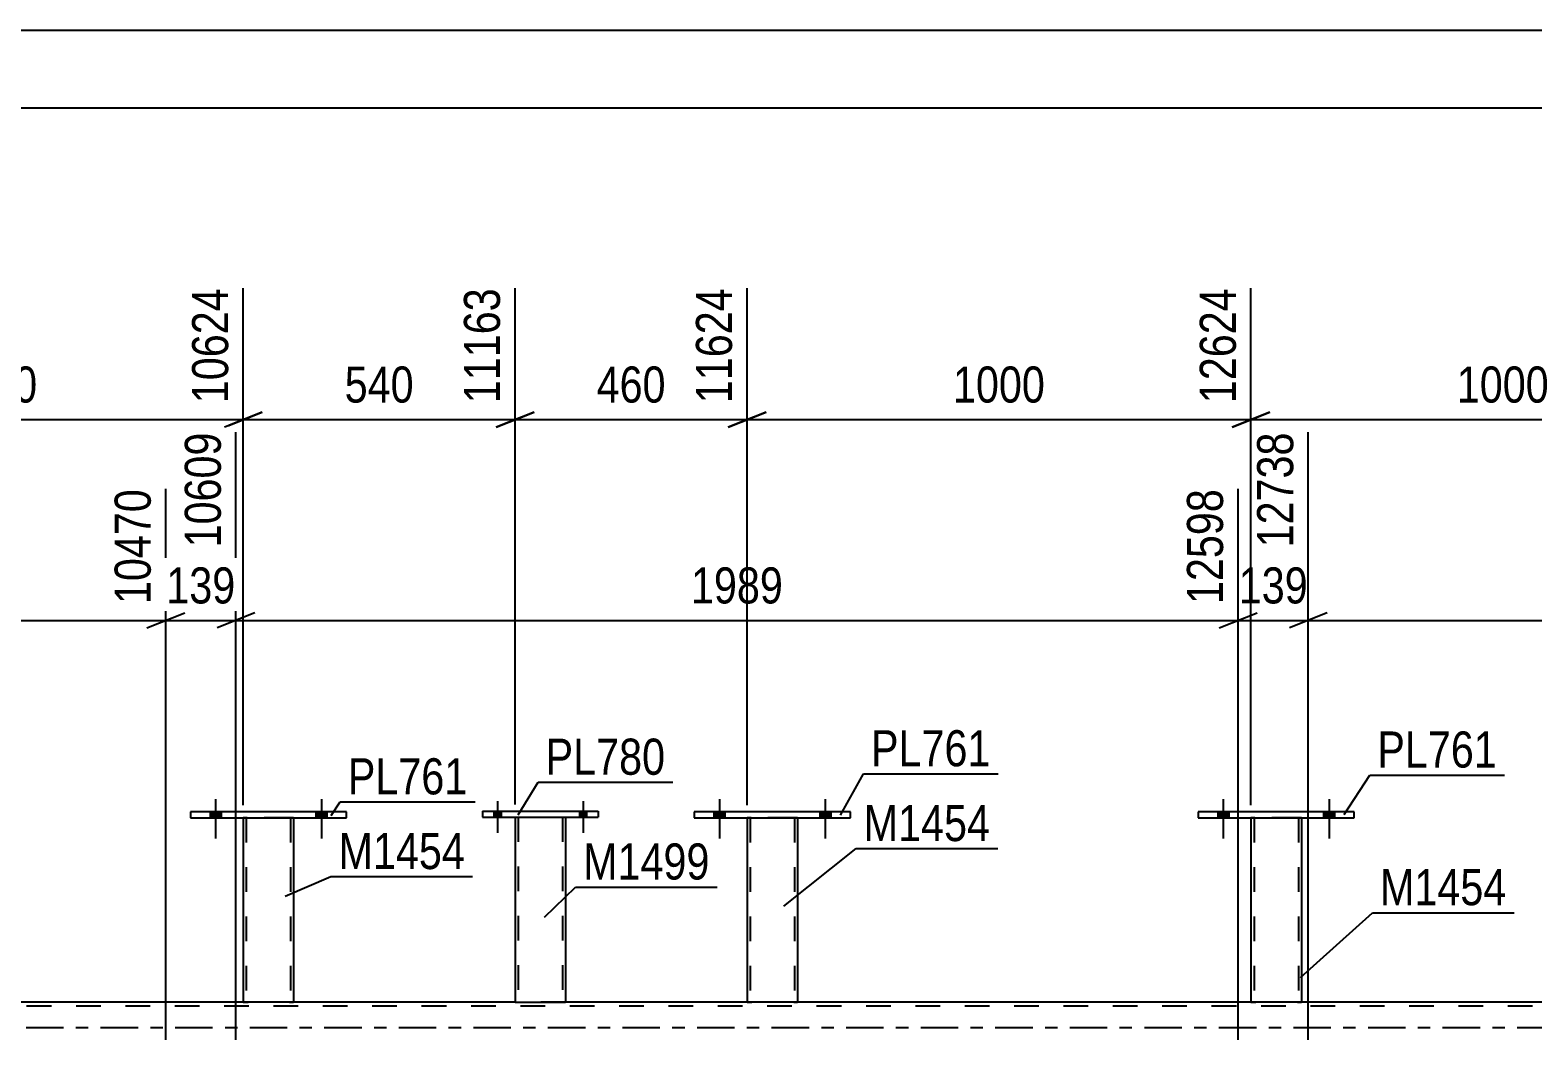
# Model space of a CAD drawing. Header units: millimetres. Extents: x -82 to 759, y -428 to 166.
# Drawn here: x 407.1 to 526.4, y -1 to 79.2 of the extents above; entities that cross this region are included whole.
import ezdxf

# ---------------------------------------------------------------- set-up
doc = ezdxf.new("R2010")
doc.units = ezdxf.units.MM
doc.linetypes.add('DXK_LINE_DOT2', pattern=[3.9198, 1.9599, -1.9599])
doc.linetypes.add('DXK_LINE_DOT3', pattern=[5.9187, 2.979, -0.9799, 0.9799, -0.9799])
doc.styles.add('Arial Narrow', font='ARIALN.TTF', dxfattribs={"height": 0.2})

# ---------------------------------------------------------------- blocks, each defined once
blk = doc.blocks.new('Part-814409776-3693 - 3670')
at = {"color": 2, "linetype": 'Continuous'}
for p, q in [((445.6, 16.69), (445.6, 2)), ((449.6, 16.69), (449.6, 2)), ((445.6, 2), (449.6, 2))]:
    blk.add_line(p, q, dxfattribs=at)
at = {"color": 7, "linetype": 'DXK_LINE_DOT2'}
for p, q in [((445.6, 16.69), (449.6, 16.69)), ((445.84, 16.69), (445.84, 2)), ((449.36, 16.69), (449.36, 2)), ((449.3, 2), (449.34, 2)), ((449.3, 2), (449.34, 2)), ((449.34, 2), (449.36, 2)), ((449.34, 2), (449.36, 2))]:
    blk.add_line(p, q, dxfattribs=at)
blk = doc.blocks.new('Bolt-814409776-3736 - 3670')
at = {"linetype": 'Continuous'}
for points in [[(461.38, 16.64), (462.26, 16.64), (462.26, 17.12), (461.38, 17.12)], [(469.78, 16.64), (470.66, 16.64), (470.66, 17.12), (469.78, 17.12)]]:
    blk.add_hatch(color=1, dxfattribs=at).paths.add_polyline_path(points)
at = {"color": 1, "linetype": 'Continuous'}
for p, q in [((461.82, 18.12), (461.82, 15)), ((470.22, 18.12), (470.22, 15)), ((461.38, 17.12), (461.38, 16.64)), ((462.26, 17.12), (462.26, 16.64)), ((469.78, 17.12), (469.78, 16.64)), ((470.66, 17.12), (470.66, 16.64))]:
    blk.add_line(p, q, dxfattribs=at)
blk = doc.blocks.new('Bolt-814409776-3672 - 3670')
at = {"linetype": 'Continuous'}
for points in [[(443.92, 16.69), (444.48, 16.69), (444.48, 17.17), (443.92, 17.17)], [(443.92, 16.69), (444.48, 16.69), (444.48, 17.17), (443.92, 17.17)], [(450.72, 16.69), (451.28, 16.69), (451.28, 17.17), (450.72, 17.17)], [(450.72, 16.69), (451.28, 16.69), (451.28, 17.17), (450.72, 17.17)]]:
    blk.add_hatch(color=1, dxfattribs=at).paths.add_polyline_path(points)
at = {"color": 1, "linetype": 'Continuous'}
for p, q in [((444.2, 17.97), (444.2, 15.45)), ((444.2, 17.97), (444.2, 15.45)), ((451, 17.97), (451, 15.45)), ((451, 17.97), (451, 15.45)), ((443.92, 17.17), (443.92, 16.69)), ((443.92, 17.17), (443.92, 16.69)), ((444.48, 17.17), (444.48, 16.69)), ((444.48, 17.17), (444.48, 16.69)), ((450.72, 17.17), (450.72, 16.69)), ((450.72, 17.17), (450.72, 16.69)), ((451.28, 17.17), (451.28, 16.69)), ((451.28, 17.17), (451.28, 16.69))]:
    blk.add_line(p, q, dxfattribs=at)
blk = doc.blocks.new('Bolt-814409776-3737 - 3670')
at = {"linetype": 'Continuous'}
for points in [[(421.38, 16.64), (422.26, 16.64), (422.26, 17.12), (421.38, 17.12)], [(429.78, 16.64), (430.66, 16.64), (430.66, 17.12), (429.78, 17.12)]]:
    blk.add_hatch(color=1, dxfattribs=at).paths.add_polyline_path(points)
at = {"color": 1, "linetype": 'Continuous'}
for p, q in [((421.82, 18.12), (421.82, 15)), ((430.22, 18.12), (430.22, 15)), ((421.38, 17.12), (421.38, 16.64)), ((422.26, 17.12), (422.26, 16.64)), ((429.78, 17.12), (429.78, 16.64)), ((430.66, 17.12), (430.66, 16.64))]:
    blk.add_line(p, q, dxfattribs=at)
blk = doc.blocks.new('Bolt-814409776-3738 - 3670')
at = {"linetype": 'Continuous'}
for points in [[(421.38, 16.64), (422.26, 16.64), (422.26, 17.12), (421.38, 17.12)], [(429.78, 16.64), (430.66, 16.64), (430.66, 17.12), (429.78, 17.12)]]:
    blk.add_hatch(color=1, dxfattribs=at).paths.add_polyline_path(points)
at = {"color": 1, "linetype": 'Continuous'}
for p, q in [((421.82, 18.12), (421.82, 15)), ((430.22, 18.12), (430.22, 15)), ((421.38, 17.12), (421.38, 16.64)), ((422.26, 17.12), (422.26, 16.64)), ((429.78, 17.12), (429.78, 16.64)), ((430.66, 17.12), (430.66, 16.64))]:
    blk.add_line(p, q, dxfattribs=at)
blk = doc.blocks.new('Part-814409776-3678 - 3670')
at = {"color": 2, "linetype": 'Continuous'}
for p, q in [((443, 17.17), (443, 16.69)), ((443, 17.17), (452.2, 17.17)), ((452.2, 17.17), (452.2, 16.69)), ((443, 16.69), (452.2, 16.69))]:
    blk.add_line(p, q, dxfattribs=at)
at = {"color": 7, "linetype": 'DXK_LINE_DOT2'}
for p, q in [((443, 17.17), (452.2, 17.17)), ((443, 16.69), (452.2, 16.69))]:
    blk.add_line(p, q, dxfattribs=at)
blk = doc.blocks.new('Part-814409776-3842 - 3670')
at = {"color": 2, "linetype": 'Continuous'}
for p, q in [((459.82, 17.12), (459.82, 16.64)), ((472.22, 17.12), (459.82, 17.12)), ((472.22, 16.64), (472.22, 17.12)), ((459.82, 16.64), (472.22, 16.64))]:
    blk.add_line(p, q, dxfattribs=at)
blk = doc.blocks.new('Part-814409776-3852 - 3670')
at = {"color": 2, "linetype": 'Continuous'}
for p, q in [((419.82, 17.12), (419.82, 16.64)), ((432.22, 17.12), (419.82, 17.12)), ((432.22, 16.64), (432.22, 17.12)), ((419.82, 16.64), (432.22, 16.64))]:
    blk.add_line(p, q, dxfattribs=at)
blk = doc.blocks.new('Bolt-814409776-3733 - 3670')
at = {"linetype": 'Continuous'}
for points in [[(501.38, 16.64), (502.26, 16.64), (502.26, 17.12), (501.38, 17.12)], [(509.78, 16.64), (510.66, 16.64), (510.66, 17.12), (509.78, 17.12)]]:
    blk.add_hatch(color=1, dxfattribs=at).paths.add_polyline_path(points)
at = {"color": 1, "linetype": 'Continuous'}
for p, q in [((501.82, 18.12), (501.82, 15)), ((510.22, 18.12), (510.22, 15)), ((501.38, 17.12), (501.38, 16.64)), ((502.26, 17.12), (502.26, 16.64)), ((509.78, 17.12), (509.78, 16.64)), ((510.66, 17.12), (510.66, 16.64))]:
    blk.add_line(p, q, dxfattribs=at)
blk = doc.blocks.new('Bolt-814409776-3734 - 3670')
at = {"linetype": 'Continuous'}
for points in [[(501.38, 16.64), (502.26, 16.64), (502.26, 17.12), (501.38, 17.12)], [(509.78, 16.64), (510.66, 16.64), (510.66, 17.12), (509.78, 17.12)]]:
    blk.add_hatch(color=1, dxfattribs=at).paths.add_polyline_path(points)
at = {"color": 1, "linetype": 'Continuous'}
for p, q in [((501.82, 18.12), (501.82, 15)), ((510.22, 18.12), (510.22, 15)), ((501.38, 17.12), (501.38, 16.64)), ((502.26, 17.12), (502.26, 16.64)), ((509.78, 17.12), (509.78, 16.64)), ((510.66, 17.12), (510.66, 16.64))]:
    blk.add_line(p, q, dxfattribs=at)
blk = doc.blocks.new('Bolt-814409776-3735 - 3670')
at = {"linetype": 'Continuous'}
for points in [[(461.38, 16.64), (462.26, 16.64), (462.26, 17.12), (461.38, 17.12)], [(469.78, 16.64), (470.66, 16.64), (470.66, 17.12), (469.78, 17.12)]]:
    blk.add_hatch(color=1, dxfattribs=at).paths.add_polyline_path(points)
at = {"color": 1, "linetype": 'Continuous'}
for p, q in [((461.82, 18.12), (461.82, 15)), ((470.22, 18.12), (470.22, 15)), ((461.38, 17.12), (461.38, 16.64)), ((462.26, 17.12), (462.26, 16.64)), ((469.78, 17.12), (469.78, 16.64)), ((470.66, 17.12), (470.66, 16.64))]:
    blk.add_line(p, q, dxfattribs=at)
blk = doc.blocks.new('Part-814409776-3832 - 3670')
at = {"color": 2, "linetype": 'Continuous'}
for p, q in [((499.82, 17.12), (499.82, 16.64)), ((512.22, 17.12), (499.82, 17.12)), ((512.22, 16.64), (512.22, 17.12)), ((499.82, 16.64), (512.22, 16.64))]:
    blk.add_line(p, q, dxfattribs=at)
blk = doc.blocks.new('Part-814409776-3837 - 3670')
at = {"color": 2, "linetype": 'Continuous'}
for p, q in [((504.02, 16.64), (504.02, 2)), ((508.02, 16.64), (508.02, 2)), ((504.05, 2), (504.02, 2)), ((504.16, 2), (504.05, 2)), ((504.31, 2), (504.16, 2)), ((507.72, 2), (504.31, 2)), ((507.88, 2), (507.72, 2)), ((507.98, 2), (507.88, 2)), ((508.02, 2), (507.98, 2))]:
    blk.add_line(p, q, dxfattribs=at)
at = {"color": 7, "linetype": 'DXK_LINE_DOT2'}
for p, q in [((504.02, 16.64), (504.02, 16.64)), ((504.02, 16.64), (504.02, 16.64)), ((504.02, 16.64), (504.02, 16.64)), ((504.06, 16.64), (504.02, 16.64)), ((504.02, 16.64), (504.06, 16.64)), ((504.16, 16.64), (504.06, 16.64)), ((504.06, 16.64), (504.16, 16.64)), ((504.28, 16.64), (504.16, 16.64)), ((504.16, 16.64), (504.32, 16.64)), ((504.26, 16.64), (504.26, 16.64)), ((504.26, 16.64), (504.26, 2)), ((504.28, 16.64), (504.26, 16.64)), ((504.26, 16.64), (504.28, 16.64)), ((507.72, 16.64), (504.28, 16.64)), ((504.33, 16.64), (504.28, 16.64)), ((504.28, 16.64), (504.33, 16.64)), ((507.72, 16.64), (504.32, 16.64)), ((507.63, 16.64), (504.33, 16.64)), ((504.33, 16.64), (504.41, 16.64)), ((507.71, 16.64), (504.41, 16.64)), ((507.71, 16.64), (507.63, 16.64)), ((507.76, 16.64), (507.71, 16.64)), ((507.71, 16.64), (507.76, 16.64)), ((507.72, 16.64), (507.88, 16.64)), ((507.88, 16.64), (507.72, 16.64)), ((507.78, 16.64), (507.76, 16.64)), ((507.76, 16.64), (507.78, 16.64)), ((507.78, 16.64), (507.78, 16.64)), ((507.78, 16.64), (507.78, 2)), ((507.88, 16.64), (507.98, 16.64)), ((507.98, 16.64), (507.88, 16.64)), ((507.98, 16.64), (508.02, 16.64)), ((508.02, 16.64), (507.98, 16.64)), ((508.02, 16.64), (508.02, 16.64)), ((508.02, 16.64), (508.02, 16.64)), ((508.02, 16.64), (508.02, 16.64)), ((504.02, 2), (504.05, 2)), ((504.05, 2), (504.16, 2)), ((504.16, 2), (504.31, 2)), ((504.27, 2), (504.26, 2)), ((504.26, 2), (504.27, 2)), ((504.33, 2), (504.27, 2)), ((504.27, 2), (504.31, 2)), ((507.72, 2), (504.31, 2)), ((504.31, 2), (504.33, 2)), ((507.63, 2), (504.33, 2)), ((504.33, 2), (504.4, 2)), ((507.76, 2), (504.4, 2)), ((507.71, 2), (507.63, 2)), ((507.76, 2), (507.71, 2)), ((507.72, 2), (507.88, 2)), ((507.78, 2), (507.76, 2)), ((507.76, 2), (507.78, 2)), ((507.88, 2), (507.98, 2)), ((507.98, 2), (508.02, 2))]:
    blk.add_line(p, q, dxfattribs=at)
blk = doc.blocks.new('Part-814409776-3847 - 3670')
at = {"color": 2, "linetype": 'Continuous'}
for p, q in [((464.02, 16.64), (464.01, 2)), ((468.02, 16.64), (468.01, 2)), ((464.05, 2), (464.01, 2)), ((464.15, 2), (464.05, 2)), ((464.31, 2), (464.15, 2)), ((467.72, 2), (464.31, 2)), ((467.87, 2), (467.72, 2)), ((467.98, 2), (467.87, 2)), ((468.01, 2), (467.98, 2))]:
    blk.add_line(p, q, dxfattribs=at)
at = {"color": 7, "linetype": 'DXK_LINE_DOT2'}
for p, q in [((464.02, 16.64), (464.02, 16.64)), ((464.02, 16.64), (464.02, 16.64)), ((464.02, 16.64), (464.02, 16.64)), ((464.05, 16.64), (464.02, 16.64)), ((464.02, 16.64), (464.05, 16.64)), ((464.16, 16.64), (464.05, 16.64)), ((464.05, 16.64), (464.16, 16.64)), ((464.28, 16.64), (464.16, 16.64)), ((464.16, 16.64), (464.31, 16.64)), ((464.26, 16.64), (464.25, 2)), ((464.26, 16.64), (464.26, 16.64)), ((464.28, 16.64), (464.26, 16.64)), ((464.26, 16.64), (464.28, 16.64)), ((467.72, 16.64), (464.28, 16.64)), ((464.33, 16.64), (464.28, 16.64)), ((464.28, 16.64), (464.33, 16.64)), ((467.72, 16.64), (464.31, 16.64)), ((467.63, 16.64), (464.33, 16.64)), ((464.33, 16.64), (464.41, 16.64)), ((467.71, 16.64), (464.41, 16.64)), ((467.71, 16.64), (467.63, 16.64)), ((467.76, 16.64), (467.71, 16.64)), ((467.71, 16.64), (467.76, 16.64)), ((467.72, 16.64), (467.88, 16.64)), ((467.88, 16.64), (467.72, 16.64)), ((467.78, 16.64), (467.76, 16.64)), ((467.76, 16.64), (467.78, 16.64)), ((467.78, 16.64), (467.77, 2)), ((467.78, 16.64), (467.78, 16.64)), ((467.88, 16.64), (467.98, 16.64)), ((467.98, 16.64), (467.88, 16.64)), ((467.98, 16.64), (468.02, 16.64)), ((468.02, 16.64), (467.98, 16.64)), ((468.02, 16.64), (468.02, 16.64)), ((468.02, 16.64), (468.02, 16.64)), ((468.02, 16.64), (468.02, 16.64)), ((464.01, 2), (464.05, 2)), ((464.05, 2), (464.15, 2)), ((464.15, 2), (464.31, 2)), ((464.27, 2), (464.25, 2)), ((464.25, 2), (464.27, 2)), ((464.32, 2), (464.27, 2)), ((464.27, 2), (464.31, 2)), ((467.72, 2), (464.31, 2)), ((464.31, 2), (464.32, 2)), ((467.63, 2), (464.32, 2)), ((464.32, 2), (464.4, 2)), ((467.76, 2), (464.4, 2)), ((467.7, 2), (467.63, 2)), ((467.76, 2), (467.7, 2)), ((467.72, 2), (467.87, 2)), ((467.77, 2), (467.76, 2)), ((467.76, 2), (467.77, 2)), ((467.87, 2), (467.98, 2)), ((467.98, 2), (468.01, 2))]:
    blk.add_line(p, q, dxfattribs=at)
blk = doc.blocks.new('Part-814409776-3857 - 3670')
at = {"color": 2, "linetype": 'Continuous'}
for p, q in [((424.02, 16.64), (424.01, 2)), ((428.02, 16.64), (428.01, 2)), ((424.05, 2), (424.01, 2)), ((424.15, 2), (424.05, 2)), ((424.31, 2), (424.15, 2)), ((427.72, 2), (424.31, 2)), ((427.87, 2), (427.72, 2)), ((427.98, 2), (427.87, 2)), ((428.01, 2), (427.98, 2))]:
    blk.add_line(p, q, dxfattribs=at)
at = {"color": 7, "linetype": 'DXK_LINE_DOT2'}
for p, q in [((424.02, 16.64), (424.02, 16.64)), ((424.02, 16.64), (424.02, 16.64)), ((424.02, 16.64), (424.02, 16.64)), ((424.05, 16.64), (424.02, 16.64)), ((424.02, 16.64), (424.05, 16.64)), ((424.16, 16.64), (424.05, 16.64)), ((424.05, 16.64), (424.16, 16.64)), ((424.28, 16.64), (424.16, 16.64)), ((424.16, 16.64), (424.31, 16.64)), ((424.26, 16.64), (424.25, 2)), ((424.26, 16.64), (424.26, 16.64)), ((424.28, 16.64), (424.26, 16.64)), ((424.26, 16.64), (424.28, 16.64)), ((427.72, 16.64), (424.28, 16.64)), ((424.33, 16.64), (424.28, 16.64)), ((424.28, 16.64), (424.33, 16.64)), ((427.72, 16.64), (424.31, 16.64)), ((427.63, 16.64), (424.33, 16.64)), ((424.33, 16.64), (424.41, 16.64)), ((427.71, 16.64), (424.41, 16.64)), ((427.71, 16.64), (427.63, 16.64)), ((427.76, 16.64), (427.71, 16.64)), ((427.71, 16.64), (427.76, 16.64)), ((427.72, 16.64), (427.88, 16.64)), ((427.88, 16.64), (427.72, 16.64)), ((427.78, 16.64), (427.76, 16.64)), ((427.76, 16.64), (427.78, 16.64)), ((427.78, 16.64), (427.77, 2)), ((427.78, 16.64), (427.78, 16.64)), ((427.88, 16.64), (427.98, 16.64)), ((427.98, 16.64), (427.88, 16.64)), ((427.98, 16.64), (428.02, 16.64)), ((428.02, 16.64), (427.98, 16.64)), ((428.02, 16.64), (428.02, 16.64)), ((428.02, 16.64), (428.02, 16.64)), ((428.02, 16.64), (428.02, 16.64)), ((424.01, 2), (424.05, 2)), ((424.05, 2), (424.15, 2)), ((424.15, 2), (424.31, 2)), ((424.27, 2), (424.25, 2)), ((424.25, 2), (424.27, 2)), ((424.32, 2), (424.27, 2)), ((424.27, 2), (424.31, 2)), ((427.72, 2), (424.31, 2)), ((424.31, 2), (424.32, 2)), ((427.63, 2), (424.32, 2)), ((424.32, 2), (424.4, 2)), ((427.7, 2), (424.4, 2)), ((427.7, 2), (427.63, 2)), ((427.76, 2), (427.7, 2)), ((427.7, 2), (427.76, 2)), ((427.72, 2), (427.87, 2)), ((427.77, 2), (427.76, 2)), ((427.76, 2), (427.77, 2)), ((427.87, 2), (427.98, 2)), ((427.98, 2), (428.01, 2))]:
    blk.add_line(p, q, dxfattribs=at)
blk = doc.blocks.new('Part-814409776-4019 - 3670')
at = {"color": 7, "linetype": 'DXK_LINE_DOT2'}
for p, q in [((647.89, 1.68), (10.22, 1.68)), ((428.01, 2), (424.01, 2)), ((449.6, 2), (445.6, 2)), ((468.01, 2), (464.01, 2)), ((508.02, 2), (504.02, 2))]:
    blk.add_line(p, q, dxfattribs=at)
at = {"color": 2, "linetype": 'Continuous'}
for p, q in [((424.01, 2), (388.01, 2)), ((445.6, 2), (428.01, 2)), ((464.01, 2), (449.6, 2)), ((504.02, 2), (468.01, 2)), ((544.02, 2), (508.02, 2))]:
    blk.add_line(p, q, dxfattribs=at)
at = {"color": 7, "linetype": 'DXK_LINE_DOT3'}
blk.add_line((10.22, 0), (647.89, 0), dxfattribs=at)
blk = doc.blocks.new('StraightDimension-814409776-24777 - 2476')
at = {"color": 7, "linetype": 'Continuous'}
blk.add_line((8.3, 79.19), (647.89, 79.19), dxfattribs=at)
blk = doc.blocks.new('StraightDimension-814409776-30817 - 2476')
at = {"color": 7, "linetype": 'Continuous'}
blk.add_line((7.66, 73.01), (648.53, 73.01), dxfattribs=at)
blk = doc.blocks.new('StraightDimension-814409776-4750 - 3670')
at = {"color": 7, "linetype": 'Continuous'}
for p, q in [((508.57, -1), (508.57, 47.25)), ((503, -1), (503, 42.75)), ((501.5, 31.71), (504.5, 32.91)), ((503, 32.31), (508.57, 32.31)), ((510.07, 32.91), (507.07, 31.71))]:
    blk.add_line(p, q, dxfattribs=at)
at = {"color": 0}
blk.add_wipeout([(509.13, 33.06), (509.13, 37.26), (502.45, 37.26), (502.45, 33.06)], dxfattribs=at)
at = {"color": 3, "style": 'Arial Narrow'}
blk.add_text('139', height=2.863, dxfattribs=at).set_placement((503.05, 33.66))
at = {"color": 0, "linetype": 'Continuous'}
blk.add_wipeout([(507.97, 47.85), (503.77, 47.85), (503.77, 37.51), (507.97, 37.51)], dxfattribs=at)
at = {"color": 3, "linetype": 'Continuous', "style": 'Arial Narrow'}
blk.add_text('12738', height=2.863, rotation=90.0002, dxfattribs=at).set_placement((507.37, 38.11))
blk = doc.blocks.new('StraightDimension-814409776-4824 - 3670')
at = {"color": 7, "linetype": 'Continuous'}
for p, q in [((338.31, -1), (338.31, 45.42)), ((417.87, -1), (417.87, 42.75)), ((339.81, 32.91), (336.81, 31.71)), ((338.31, 32.31), (417.87, 32.31)), ((416.37, 31.71), (419.37, 32.91))]:
    blk.add_line(p, q, dxfattribs=at)
at = {"color": 0}
blk.add_wipeout([(382.34, 33.06), (382.34, 37.26), (373.83, 37.26), (373.83, 33.06)], dxfattribs=at)
at = {"color": 3, "style": 'Arial Narrow'}
blk.add_text('1989', height=2.863, dxfattribs=at).set_placement((374.43, 33.66))
at = {"color": 0, "linetype": 'Continuous'}
blk.add_wipeout([(417.27, 43.35), (413.07, 43.35), (413.07, 33.01), (417.27, 33.01)], dxfattribs=at)
at = {"color": 3, "linetype": 'Continuous', "style": 'Arial Narrow'}
blk.add_text('10470', height=2.863, rotation=90.0002, dxfattribs=at).set_placement((416.67, 33.61))
blk = doc.blocks.new('StraightDimension-814409776-31594 - 3670')
at = {"color": 7, "linetype": 'Continuous'}
for p, q in [((504.02, 17.64), (504.02, 58.7)), ((544.02, 17.64), (544.02, 58.7)), ((505.52, 48.86), (502.52, 47.66)), ((504.02, 48.26), (544.02, 48.26)), ((542.52, 47.66), (545.52, 48.86))]:
    blk.add_line(p, q, dxfattribs=at)
at = {"color": 0}
blk.add_wipeout([(528.28, 49.01), (528.28, 53.21), (519.76, 53.21), (519.76, 49.01)], dxfattribs=at)
at = {"color": 3, "style": 'Arial Narrow'}
blk.add_text('1000', height=2.863, dxfattribs=at).set_placement((520.36, 49.61))
at = {"color": 0, "linetype": 'Continuous'}
blk.add_wipeout([(543.42, 59.3), (539.22, 59.3), (539.22, 48.96), (543.42, 48.96)], dxfattribs=at)
at = {"color": 3, "linetype": 'Continuous', "style": 'Arial Narrow'}
blk.add_text('13624', height=2.863, rotation=90.0002, dxfattribs=at).set_placement((542.82, 49.56))
blk = doc.blocks.new('StraightDimension-814409776-31595 - 3670')
at = {"color": 7, "linetype": 'Continuous'}
for p, q in [((464.02, 17.64), (464.02, 58.7)), ((504.02, 17.64), (504.02, 58.7)), ((465.52, 48.86), (462.52, 47.66)), ((464.02, 48.26), (504.02, 48.26)), ((502.52, 47.66), (505.52, 48.86))]:
    blk.add_line(p, q, dxfattribs=at)
at = {"color": 0}
blk.add_wipeout([(488.28, 49.01), (488.28, 53.21), (479.76, 53.21), (479.76, 49.01)], dxfattribs=at)
at = {"color": 3, "style": 'Arial Narrow'}
blk.add_text('1000', height=2.863, dxfattribs=at).set_placement((480.36, 49.61))
at = {"color": 0, "linetype": 'Continuous'}
blk.add_wipeout([(503.42, 59.3), (499.22, 59.3), (499.22, 48.96), (503.42, 48.96)], dxfattribs=at)
at = {"color": 3, "linetype": 'Continuous', "style": 'Arial Narrow'}
blk.add_text('12624', height=2.863, rotation=90.0002, dxfattribs=at).set_placement((502.82, 49.56))
blk = doc.blocks.new('StraightDimension-814409776-31598 - 3670')
at = {"color": 7, "linetype": 'Continuous'}
for p, q in [((424.02, 17.64), (424.02, 58.7)), ((384.02, 17.64), (384.02, 56.87)), ((385.52, 48.86), (382.52, 47.66)), ((384.02, 48.26), (424.02, 48.26)), ((422.52, 47.66), (425.52, 48.86))]:
    blk.add_line(p, q, dxfattribs=at)
at = {"color": 0}
blk.add_wipeout([(408.27, 49.01), (408.27, 53.21), (399.76, 53.21), (399.76, 49.01)], dxfattribs=at)
at = {"color": 3, "style": 'Arial Narrow'}
blk.add_text('1000', height=2.863, dxfattribs=at).set_placement((400.36, 49.61))
at = {"color": 0, "linetype": 'Continuous'}
blk.add_wipeout([(423.42, 59.3), (419.22, 59.3), (419.22, 48.96), (423.42, 48.96)], dxfattribs=at)
at = {"color": 3, "linetype": 'Continuous', "style": 'Arial Narrow'}
blk.add_text('10624', height=2.863, rotation=90.0002, dxfattribs=at).set_placement((422.82, 49.56))
blk = doc.blocks.new('StraightDimension-814409776-4726 - 3670')
at = {"color": 7, "linetype": 'Continuous'}
for p, q in [((508.57, -1), (508.57, 47.25)), ((588.13, -1), (588.13, 42.75)), ((510.07, 32.91), (507.07, 31.71)), ((508.57, 32.31), (588.13, 32.31)), ((586.63, 31.71), (589.63, 32.91))]:
    blk.add_line(p, q, dxfattribs=at)
at = {"color": 0}
blk.add_wipeout([(552.61, 33.06), (552.61, 37.26), (544.1, 37.26), (544.1, 33.06)], dxfattribs=at)
at = {"color": 3, "style": 'Arial Narrow'}
blk.add_text('1989', height=2.863, dxfattribs=at).set_placement((544.7, 33.66))
at = {"color": 0, "linetype": 'Continuous'}
blk.add_wipeout([(587.53, 43.35), (583.33, 43.35), (583.33, 33.01), (587.53, 33.01)], dxfattribs=at)
at = {"color": 3, "linetype": 'Continuous', "style": 'Arial Narrow'}
blk.add_text('14727', height=2.863, rotation=90.0002, dxfattribs=at).set_placement((586.93, 33.61))
blk = doc.blocks.new('StraightDimension-814409776-4776 - 3670')
at = {"color": 7, "linetype": 'Continuous'}
for p, q in [((423.44, -1), (423.44, 47.25)), ((503, -1), (503, 42.75)), ((424.94, 32.91), (421.94, 31.71)), ((423.44, 32.31), (503, 32.31)), ((501.5, 31.71), (504.5, 32.91))]:
    blk.add_line(p, q, dxfattribs=at)
at = {"color": 0}
blk.add_wipeout([(467.48, 33.06), (467.48, 37.26), (458.96, 37.26), (458.96, 33.06)], dxfattribs=at)
at = {"color": 3, "style": 'Arial Narrow'}
blk.add_text('1989', height=2.863, dxfattribs=at).set_placement((459.56, 33.66))
at = {"color": 0, "linetype": 'Continuous'}
blk.add_wipeout([(502.4, 43.35), (498.2, 43.35), (498.2, 33.01), (502.4, 33.01)], dxfattribs=at)
at = {"color": 3, "linetype": 'Continuous', "style": 'Arial Narrow'}
blk.add_text('12598', height=2.863, rotation=90.0002, dxfattribs=at).set_placement((501.8, 33.61))
blk = doc.blocks.new('StraightDimension-814409776-4800 - 3670')
at = {"color": 7, "linetype": 'Continuous'}
for p, q in [((423.44, -1), (423.44, 47.25)), ((417.87, -1), (417.87, 42.75)), ((416.37, 31.71), (419.37, 32.91)), ((417.87, 32.31), (423.44, 32.31)), ((424.94, 32.91), (421.94, 31.71))]:
    blk.add_line(p, q, dxfattribs=at)
at = {"color": 0}
blk.add_wipeout([(424, 33.06), (424, 37.26), (417.31, 37.26), (417.31, 33.06)], dxfattribs=at)
at = {"color": 3, "style": 'Arial Narrow'}
blk.add_text('139', height=2.863, dxfattribs=at).set_placement((417.91, 33.66))
at = {"color": 0, "linetype": 'Continuous'}
blk.add_wipeout([(422.84, 47.85), (418.64, 47.85), (418.64, 37.51), (422.84, 37.51)], dxfattribs=at)
at = {"color": 3, "linetype": 'Continuous', "style": 'Arial Narrow'}
blk.add_text('10609', height=2.863, rotation=90.0002, dxfattribs=at).set_placement((422.24, 38.11))
blk = doc.blocks.new('StraightDimension-814409776-31596 - 3670')
at = {"color": 7, "linetype": 'Continuous'}
for p, q in [((445.6, 17.69), (445.6, 58.7)), ((464.02, 17.64), (464.02, 58.7)), ((447.1, 48.86), (444.1, 47.66)), ((445.6, 48.26), (464.02, 48.26)), ((462.52, 47.66), (465.52, 48.86))]:
    blk.add_line(p, q, dxfattribs=at)
at = {"color": 0}
blk.add_wipeout([(458.15, 49.01), (458.15, 53.21), (451.47, 53.21), (451.47, 49.01)], dxfattribs=at)
at = {"color": 3, "style": 'Arial Narrow'}
blk.add_text('460', height=2.863, dxfattribs=at).set_placement((452.07, 49.61))
at = {"color": 0, "linetype": 'Continuous'}
blk.add_wipeout([(463.42, 59.3), (459.22, 59.3), (459.22, 48.96), (463.42, 48.96)], dxfattribs=at)
at = {"color": 3, "linetype": 'Continuous', "style": 'Arial Narrow'}
blk.add_text('11624', height=2.863, rotation=90.0002, dxfattribs=at).set_placement((462.82, 49.56))
blk = doc.blocks.new('StraightDimension-814409776-31597 - 3670')
at = {"color": 7, "linetype": 'Continuous'}
for p, q in [((424.02, 17.64), (424.02, 58.7)), ((445.6, 17.69), (445.6, 58.7)), ((425.52, 48.86), (422.52, 47.66)), ((424.02, 48.26), (445.6, 48.26)), ((444.1, 47.66), (447.1, 48.86))]:
    blk.add_line(p, q, dxfattribs=at)
at = {"color": 0}
blk.add_wipeout([(438.15, 49.01), (438.15, 53.21), (431.47, 53.21), (431.47, 49.01)], dxfattribs=at)
at = {"color": 3, "style": 'Arial Narrow'}
blk.add_text('540', height=2.863, dxfattribs=at).set_placement((432.07, 49.61))
at = {"color": 0, "linetype": 'Continuous'}
blk.add_wipeout([(445, 59.3), (440.8, 59.3), (440.8, 48.96), (445, 48.96)], dxfattribs=at)
at = {"color": 3, "linetype": 'Continuous', "style": 'Arial Narrow'}
blk.add_text('11163', height=2.863, rotation=90.0002, dxfattribs=at).set_placement((444.4, 49.56))
blk = doc.blocks.new('Mark-814409776-3689 - 3670')
at = {"color": 30, "linetype": 'Continuous'}
for p, q in [((447.94, 8.75), (450.4, 11.14)), ((450.4, 11.14), (461.65, 11.14))]:
    blk.add_line(p, q, dxfattribs=at)
at = {"color": 0}
blk.add_wipeout([(461.05, 11.74), (461.05, 14.74), (451, 14.74), (451, 11.74)], dxfattribs=at)
blk.add_wipeout([(461.05, 11.74), (461.05, 14.74), (451, 14.74), (451, 11.74)], dxfattribs=at)
at = {"color": 3, "style": 'Arial Narrow'}
blk.add_text('M1499', height=2.863, dxfattribs=at).set_placement((451, 11.74))
blk = doc.blocks.new('Mark-814409776-3674 - 3670')
at = {"color": 30, "linetype": 'Continuous'}
for p, q in [((445.84, 16.88), (447.42, 19.46)), ((447.42, 19.46), (458.12, 19.46))]:
    blk.add_line(p, q, dxfattribs=at)
at = {"color": 0}
blk.add_wipeout([(457.52, 20.06), (457.52, 23.06), (448.02, 23.06), (448.02, 20.06)], dxfattribs=at)
blk.add_wipeout([(457.52, 20.06), (457.52, 23.06), (448.02, 23.06), (448.02, 20.06)], dxfattribs=at)
at = {"color": 3, "style": 'Arial Narrow'}
blk.add_text('PL780', height=2.863, dxfattribs=at).set_placement((448.02, 20.06))
blk = doc.blocks.new('Mark-814409776-3848 - 3670')
at = {"color": 30, "linetype": 'Continuous'}
for p, q in [((431, 16.83), (431.72, 17.9)), ((431.72, 17.9), (442.42, 17.9))]:
    blk.add_line(p, q, dxfattribs=at)
at = {"color": 0}
blk.add_wipeout([(441.82, 18.5), (441.82, 21.5), (432.32, 21.5), (432.32, 18.5)], dxfattribs=at)
blk.add_wipeout([(441.82, 18.5), (441.82, 21.5), (432.32, 21.5), (432.32, 18.5)], dxfattribs=at)
at = {"color": 3, "style": 'Arial Narrow'}
blk.add_text('PL761', height=2.863, dxfattribs=at).set_placement((432.32, 18.5))
blk = doc.blocks.new('Mark-814409776-3828 - 3670')
at = {"color": 30, "linetype": 'Continuous'}
for p, q in [((511.43, 16.91), (513.45, 20.03)), ((513.45, 20.03), (524.15, 20.03))]:
    blk.add_line(p, q, dxfattribs=at)
at = {"color": 0}
blk.add_wipeout([(523.55, 20.63), (523.55, 23.63), (514.05, 23.63), (514.05, 20.63)], dxfattribs=at)
blk.add_wipeout([(523.55, 20.63), (523.55, 23.63), (514.05, 23.63), (514.05, 20.63)], dxfattribs=at)
at = {"color": 3, "style": 'Arial Narrow'}
blk.add_text('PL761', height=2.863, dxfattribs=at).set_placement((514.05, 20.63))
blk = doc.blocks.new('Mark-814409776-3833 - 3670')
at = {"color": 30, "linetype": 'Continuous'}
for p, q in [((507.95, 3.97), (513.66, 9.1)), ((513.66, 9.1), (524.91, 9.1))]:
    blk.add_line(p, q, dxfattribs=at)
at = {"color": 0}
blk.add_wipeout([(524.31, 9.7), (524.31, 12.7), (514.26, 12.7), (514.26, 9.7)], dxfattribs=at)
blk.add_wipeout([(524.31, 9.7), (524.31, 12.7), (514.26, 12.7), (514.26, 9.7)], dxfattribs=at)
at = {"color": 3, "style": 'Arial Narrow'}
blk.add_text('M1454', height=2.863, dxfattribs=at).set_placement((514.26, 9.7))
blk = doc.blocks.new('Mark-814409776-3838 - 3670')
at = {"color": 30, "linetype": 'Continuous'}
for p, q in [((471.43, 16.84), (473.25, 20.13)), ((473.25, 20.13), (483.95, 20.13))]:
    blk.add_line(p, q, dxfattribs=at)
at = {"color": 0}
blk.add_wipeout([(483.35, 20.73), (483.35, 23.73), (473.85, 23.73), (473.85, 20.73)], dxfattribs=at)
blk.add_wipeout([(483.35, 20.73), (483.35, 23.73), (473.85, 23.73), (473.85, 20.73)], dxfattribs=at)
at = {"color": 3, "style": 'Arial Narrow'}
blk.add_text('PL761', height=2.863, dxfattribs=at).set_placement((473.85, 20.73))
blk = doc.blocks.new('Mark-814409776-3843 - 3670')
at = {"color": 30, "linetype": 'Continuous'}
for p, q in [((466.94, 9.61), (472.67, 14.19)), ((472.67, 14.19), (483.92, 14.19))]:
    blk.add_line(p, q, dxfattribs=at)
at = {"color": 0}
blk.add_wipeout([(483.32, 14.79), (483.32, 17.79), (473.27, 17.79), (473.27, 14.79)], dxfattribs=at)
blk.add_wipeout([(483.32, 14.79), (483.32, 17.79), (473.27, 17.79), (473.27, 14.79)], dxfattribs=at)
at = {"color": 3, "style": 'Arial Narrow'}
blk.add_text('M1454', height=2.863, dxfattribs=at).set_placement((473.27, 14.79))
blk = doc.blocks.new('Mark-814409776-3853 - 3670')
at = {"color": 30, "linetype": 'Continuous'}
for p, q in [((427.34, 10.42), (430.98, 11.97)), ((430.98, 11.97), (442.23, 11.97))]:
    blk.add_line(p, q, dxfattribs=at)
at = {"color": 0}
blk.add_wipeout([(441.63, 12.57), (441.63, 15.57), (431.58, 15.57), (431.58, 12.57)], dxfattribs=at)
blk.add_wipeout([(441.63, 12.57), (441.63, 15.57), (431.58, 15.57), (431.58, 12.57)], dxfattribs=at)
at = {"color": 3, "style": 'Arial Narrow'}
blk.add_text('M1454', height=2.863, dxfattribs=at).set_placement((431.58, 12.57))

msp = doc.modelspace()

# ---------------------------------------------------------------- block references
for name in ['StraightDimension-814409776-24777 - 2476', 'Bolt-814409776-3737 - 3670', 'Bolt-814409776-3738 - 3670', 'Bolt-814409776-3672 - 3670', 'Bolt-814409776-3736 - 3670', 'Bolt-814409776-3735 - 3670', 'Bolt-814409776-3733 - 3670', 'Bolt-814409776-3734 - 3670', 'Part-814409776-3852 - 3670', 'Part-814409776-3678 - 3670', 'Part-814409776-3842 - 3670', 'Part-814409776-3832 - 3670', 'Part-814409776-3857 - 3670', 'Part-814409776-3693 - 3670', 'Part-814409776-3847 - 3670', 'Part-814409776-3837 - 3670', 'Part-814409776-4019 - 3670']:
    msp.add_blockref(name, (0, 0))

# ---------------------------------------------------------------- next in the draw order: block references
for name in ['StraightDimension-814409776-30817 - 2476', 'StraightDimension-814409776-4750 - 3670', 'StraightDimension-814409776-4824 - 3670']:
    msp.add_blockref(name, (0, 0))

# ---------------------------------------------------------------- next in the draw order: block references
for name in ['StraightDimension-814409776-31598 - 3670', 'StraightDimension-814409776-31594 - 3670']:
    msp.add_blockref(name, (0, 0))

# ---------------------------------------------------------------- next in the draw order: block references
for name in ['StraightDimension-814409776-31595 - 3670', 'StraightDimension-814409776-4726 - 3670']:
    msp.add_blockref(name, (0, 0))

# ---------------------------------------------------------------- next in the draw order: block references
for name in ['StraightDimension-814409776-4776 - 3670', 'Mark-814409776-3828 - 3670', 'Mark-814409776-3833 - 3670']:
    msp.add_blockref(name, (0, 0))

# ---------------------------------------------------------------- next in the draw order: block references
for name in ['StraightDimension-814409776-31596 - 3670', 'StraightDimension-814409776-4800 - 3670', 'Mark-814409776-3838 - 3670', 'Mark-814409776-3853 - 3670', 'Mark-814409776-3689 - 3670']:
    msp.add_blockref(name, (0, 0))

# ---------------------------------------------------------------- next in the draw order: block references
for name in ['StraightDimension-814409776-31597 - 3670', 'Mark-814409776-3843 - 3670']:
    msp.add_blockref(name, (0, 0))

# ---------------------------------------------------------------- next in the draw order: block references
for name in ['Mark-814409776-3674 - 3670', 'Mark-814409776-3848 - 3670']:
    msp.add_blockref(name, (0, 0))

doc.saveas('drawing.dxf')
